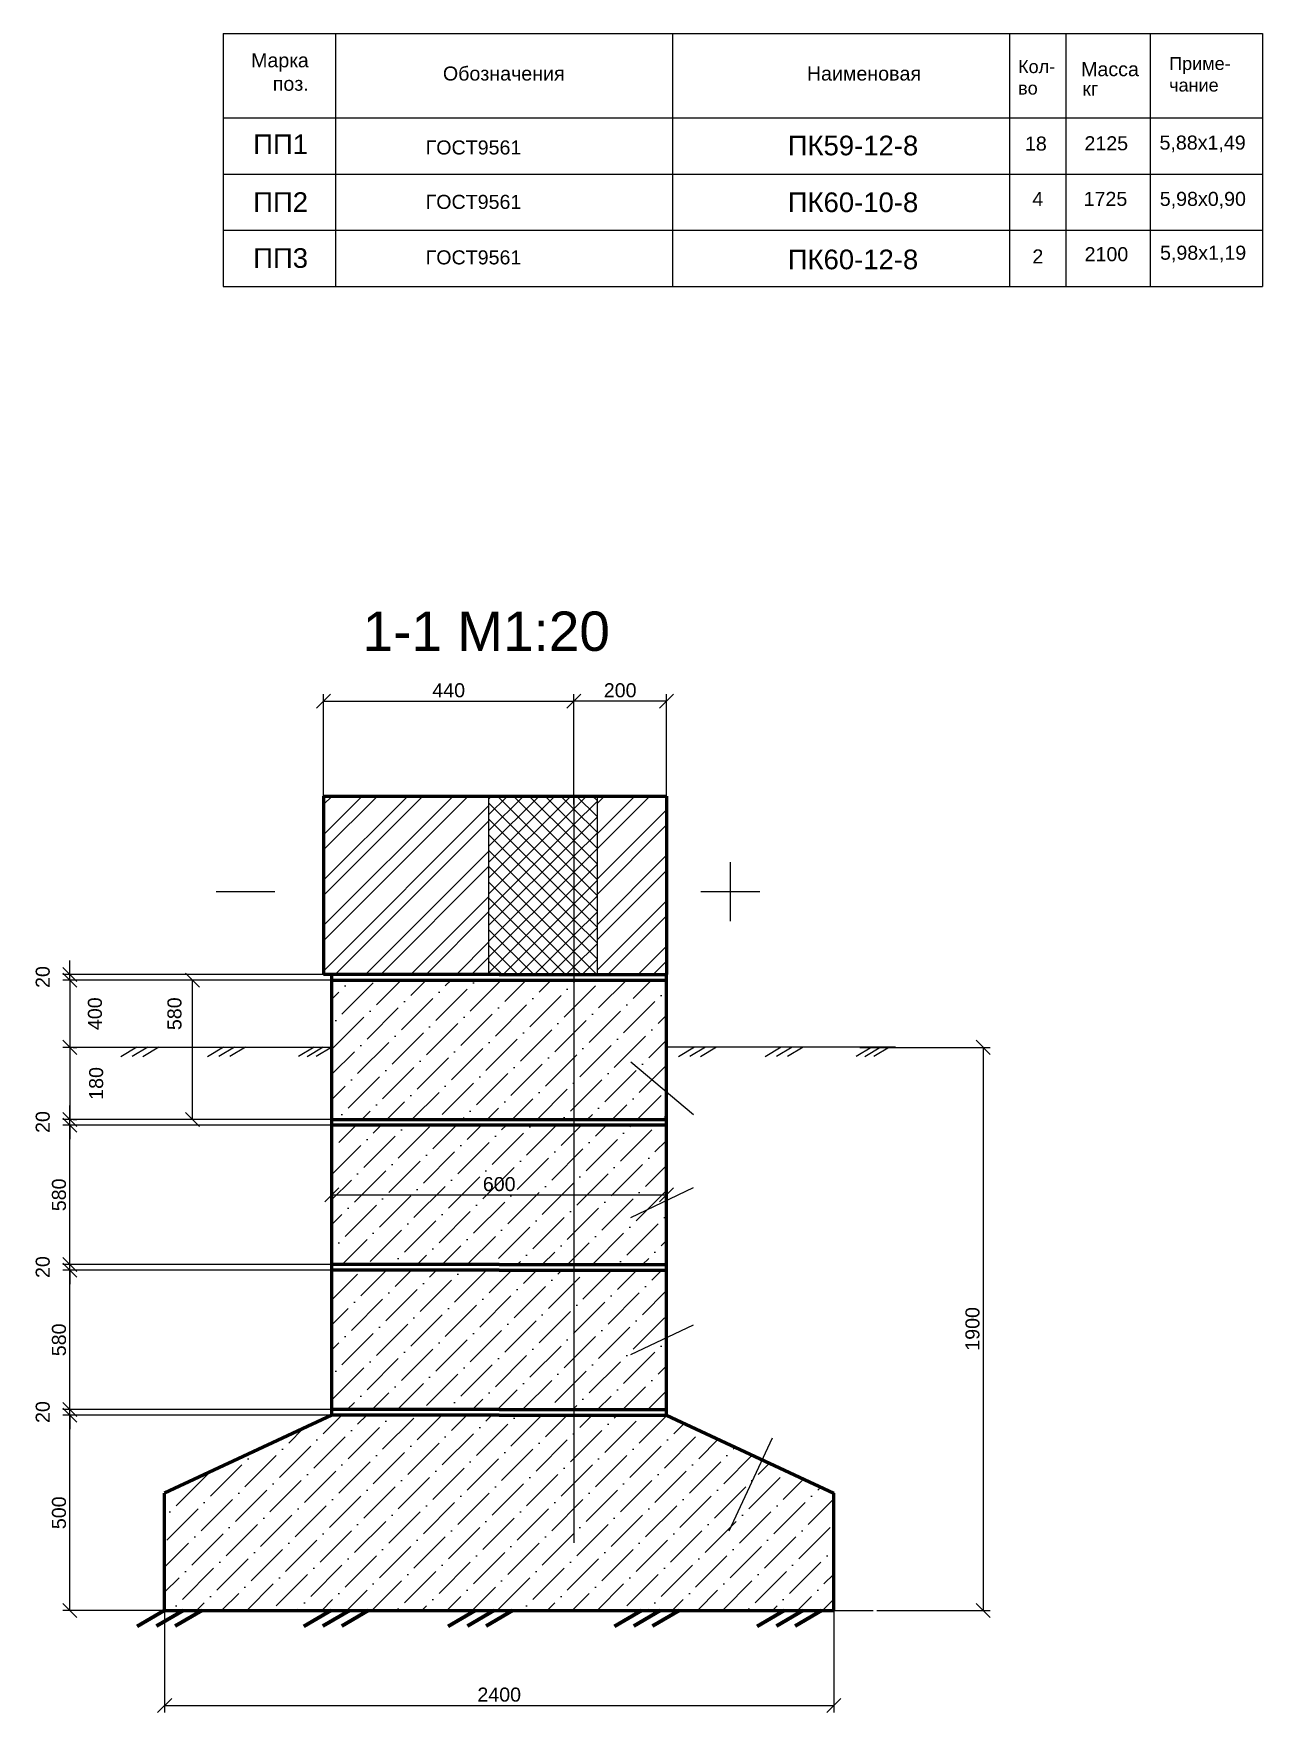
# Model space of a CAD drawing. Header units: millimetres. Extents: x -229914 to 856942, y -268655 to 87212.
# Drawn here: x 361563 to 383436, y -159876 to -130003 of the extents above; entities that cross this region are included whole.
import ezdxf

# ---------------------------------------------------------------- set-up
doc = ezdxf.new("R2010")
doc.units = ezdxf.units.MM
doc.linetypes.add('DASHDOT_axis', pattern=[24, 20, -1.5, 1, -1.5])
for name, color, linetype, lineweight in [('каменные и деревянные эл', 7, 'Continuous', 60), ('линия земли на разрезе', 7, 'Continuous', 70), ('Ось', 7, 'DASHDOT_axis', 25)]:
    doc.layers.add(name, color=color, linetype=linetype, lineweight=lineweight)
doc.styles.get("Standard").update_dxf_attribs({"font": 'arial.ttf'})
doc.styles.add('Аннотативный', font='arial.ttf')
doc.dimstyles.new('Копия Аннотативный', dxfattribs={"dimscale": 0, "dimtxt": 2.5, "dimasz": 2.5, "dimexe": 1.25, "dimexo": 0.625, "dimtad": 1, "dimtxsty": 'Аннотативный', "dimblk": 'OBLIQUE', "dimcen": 2.5, "dimadec": 0, "dimazin": 0, "dimtfac": 1, "dimtmove": 0, "dimatfit": 3, "dimldrblk": 'OBLIQUE', "dimfxl": 1, "dimarcsym": 0})

# ---------------------------------------------------------------- blocks, each defined once
blk = doc.blocks.new('_Oblique')
at = {"color": 0, "linetype": 'ByBlock', "lineweight": -2}
blk.add_line((-0.5, -0.5), (0.5, 0.5), dxfattribs=at)
blk = doc.blocks.new('*D287')
at = {"color": 0, "lineweight": -2, "transparency": 16777216}
for p, q in [((363896, -157082), (363896, -159876)), ((375806, -157082), (375806, -159876)), ((363896, -159751), (375806, -159751))]:
    blk.add_line(p, q, dxfattribs=at)
at = {"layer": 'Defpoints', "color": 0, "transparency": 16777216}
for p in [(363896, -157019), (375806, -157019), (375806, -159751)]:
    blk.add_point(p, dxfattribs=at)
at = {"color": 0, "lineweight": -2, "transparency": 16777216, "xscale": 250, "yscale": 250, "zscale": 250, "rotation": 180}
blk.add_blockref('_Oblique', (363896, -159751), dxfattribs=at)
at = {"color": 0, "lineweight": -2, "transparency": 16777216, "xscale": 250, "yscale": 250, "zscale": 250}
blk.add_blockref('_Oblique', (375806, -159751), dxfattribs=at)
at = {"color": 0, "transparency": 16777216, "insert": (369851, -159561), "char_height": 250, "attachment_point": 5, "style": 'Аннотативный'}
blk.add_mtext('2400', dxfattribs=at)
blk = doc.blocks.new('*D288')
at = {"color": 0, "lineweight": -2, "transparency": 16777216}
for p, q in [((363833, -154587), (362081, -154587)), ((362206, -158061), (362206, -154587)), ((363833, -158061), (362081, -158061))]:
    blk.add_line(p, q, dxfattribs=at)
at = {"layer": 'Defpoints', "color": 0, "transparency": 16777216}
for p in [(362206, -154587), (363896, -154587), (363896, -158061)]:
    blk.add_point(p, dxfattribs=at)
at = {"color": 0, "lineweight": -2, "transparency": 16777216, "xscale": 250, "yscale": 250, "zscale": 250}
for p, rotation in [((362206, -154587), 90), ((362206, -158061), 270)]:
    blk.add_blockref('_Oblique', p, dxfattribs=dict(at, rotation=rotation))
at = {"color": 0, "transparency": 16777216, "insert": (362016, -156324), "char_height": 250, "attachment_point": 5, "rotation": 90, "style": 'Аннотативный'}
blk.add_mtext('500', dxfattribs=at)
blk = doc.blocks.new('*D289')
at = {"color": 0, "lineweight": -2, "transparency": 16777216}
for p, q in [((362206, -154488), (362206, -154238)), ((367022, -154488), (362081, -154488)), ((367022, -154587), (362081, -154587)), ((362206, -154587), (362206, -154488)), ((362206, -154587), (362206, -154837))]:
    blk.add_line(p, q, dxfattribs=at)
at = {"layer": 'Defpoints', "color": 0, "transparency": 16777216}
for p in [(362206, -154488), (367085, -154488), (367085, -154587)]:
    blk.add_point(p, dxfattribs=at)
at = {"color": 0, "lineweight": -2, "transparency": 16777216, "xscale": 250, "yscale": 250, "zscale": 250}
for p, rotation in [((362206, -154488), 270), ((362206, -154587), 90)]:
    blk.add_blockref('_Oblique', p, dxfattribs=dict(at, rotation=rotation))
at = {"color": 0, "transparency": 16777216, "insert": (361727, -154532), "char_height": 250, "attachment_point": 5, "rotation": 90, "style": 'Аннотативный'}
blk.add_mtext('20', dxfattribs=at)
blk = doc.blocks.new('*D290')
at = {"color": 0, "lineweight": -2, "transparency": 16777216}
for p, q in [((362206, -151907), (362206, -151657)), ((367022, -151907), (362081, -151907)), ((367022, -152007), (362081, -152007)), ((362206, -152007), (362206, -151907)), ((362206, -152007), (362206, -152257))]:
    blk.add_line(p, q, dxfattribs=at)
at = {"layer": 'Defpoints', "color": 0, "transparency": 16777216}
for p in [(362206, -151907), (367085, -151907), (367085, -152007)]:
    blk.add_point(p, dxfattribs=at)
at = {"color": 0, "lineweight": -2, "transparency": 16777216, "xscale": 250, "yscale": 250, "zscale": 250}
for p, rotation in [((362206, -151907), 270), ((362206, -152007), 90)]:
    blk.add_blockref('_Oblique', p, dxfattribs=dict(at, rotation=rotation))
at = {"color": 0, "transparency": 16777216, "insert": (361727, -151952), "char_height": 250, "attachment_point": 5, "rotation": 90, "style": 'Аннотативный'}
blk.add_mtext('20', dxfattribs=at)
blk = doc.blocks.new('*D291')
at = {"color": 0, "lineweight": -2, "transparency": 16777216}
for p, q in [((367022, -149327), (362081, -149327)), ((362206, -149327), (362206, -149077)), ((362206, -149426), (362206, -149327)), ((367022, -149426), (362081, -149426)), ((362206, -149426), (362206, -149676))]:
    blk.add_line(p, q, dxfattribs=at)
at = {"layer": 'Defpoints', "color": 0, "transparency": 16777216}
for p in [(362206, -149327), (367085, -149327), (367085, -149426)]:
    blk.add_point(p, dxfattribs=at)
at = {"color": 0, "lineweight": -2, "transparency": 16777216, "xscale": 250, "yscale": 250, "zscale": 250}
for p, rotation in [((362206, -149327), 270), ((362206, -149426), 90)]:
    blk.add_blockref('_Oblique', p, dxfattribs=dict(at, rotation=rotation))
at = {"color": 0, "transparency": 16777216, "insert": (361727, -149371), "char_height": 250, "attachment_point": 5, "rotation": 90, "style": 'Аннотативный'}
blk.add_mtext('20', dxfattribs=at)
blk = doc.blocks.new('*D292')
at = {"color": 0, "lineweight": -2, "transparency": 16777216}
for p, q in [((362206, -146746), (362206, -146496)), ((366811, -146746), (362081, -146746)), ((367031, -146846), (362081, -146846)), ((362206, -146846), (362206, -146746)), ((362206, -146846), (362206, -147096))]:
    blk.add_line(p, q, dxfattribs=at)
at = {"layer": 'Defpoints', "color": 0, "transparency": 16777216}
for p in [(362206, -146746), (366874, -146746), (367093, -146846)]:
    blk.add_point(p, dxfattribs=at)
at = {"color": 0, "lineweight": -2, "transparency": 16777216, "xscale": 250, "yscale": 250, "zscale": 250}
for p, rotation in [((362206, -146746), 270), ((362206, -146846), 90)]:
    blk.add_blockref('_Oblique', p, dxfattribs=dict(at, rotation=rotation))
at = {"color": 0, "transparency": 16777216, "insert": (361727, -146791), "char_height": 250, "attachment_point": 5, "rotation": 90, "style": 'Аннотативный'}
blk.add_mtext('20', dxfattribs=at)
blk = doc.blocks.new('*D293')
at = {"color": 0, "lineweight": -2, "transparency": 16777216}
for p, q in [((366811, -152007), (362081, -152007)), ((362206, -154488), (362206, -152007)), ((366811, -154488), (362081, -154488))]:
    blk.add_line(p, q, dxfattribs=at)
at = {"layer": 'Defpoints', "color": 0, "transparency": 16777216}
for p in [(362206, -152007), (366874, -152007), (366874, -154488)]:
    blk.add_point(p, dxfattribs=at)
at = {"color": 0, "lineweight": -2, "transparency": 16777216, "xscale": 250, "yscale": 250, "zscale": 250}
for p, rotation in [((362206, -152007), 90), ((362206, -154488), 270)]:
    blk.add_blockref('_Oblique', p, dxfattribs=dict(at, rotation=rotation))
at = {"color": 0, "transparency": 16777216, "insert": (362016, -153247), "char_height": 250, "attachment_point": 5, "rotation": 90, "style": 'Аннотативный'}
blk.add_mtext('580', dxfattribs=at)
blk = doc.blocks.new('*D294')
at = {"color": 0, "lineweight": -2, "transparency": 16777216}
for p, q in [((366811, -149426), (362081, -149426)), ((362206, -151907), (362206, -149426)), ((366811, -151907), (362081, -151907))]:
    blk.add_line(p, q, dxfattribs=at)
at = {"layer": 'Defpoints', "color": 0, "transparency": 16777216}
for p in [(362206, -149426), (366874, -149426), (366874, -151907)]:
    blk.add_point(p, dxfattribs=at)
at = {"color": 0, "lineweight": -2, "transparency": 16777216, "xscale": 250, "yscale": 250, "zscale": 250}
for p, rotation in [((362206, -149426), 90), ((362206, -151907), 270)]:
    blk.add_blockref('_Oblique', p, dxfattribs=dict(at, rotation=rotation))
at = {"color": 0, "transparency": 16777216, "insert": (362016, -150667), "char_height": 250, "attachment_point": 5, "rotation": 90, "style": 'Аннотативный'}
blk.add_mtext('580', dxfattribs=at)
blk = doc.blocks.new('*D295')
at = {"color": 0, "lineweight": -2, "transparency": 16777216}
for p, q in [((366811, -146846), (364269, -146846)), ((364394, -149327), (364394, -146846)), ((366811, -149327), (364269, -149327))]:
    blk.add_line(p, q, dxfattribs=at)
at = {"layer": 'Defpoints', "color": 0, "transparency": 16777216}
for p in [(364394, -146846), (366874, -146846), (366874, -149327)]:
    blk.add_point(p, dxfattribs=at)
at = {"color": 0, "lineweight": -2, "transparency": 16777216, "xscale": 250, "yscale": 250, "zscale": 250}
for p, rotation in [((364394, -146846), 90), ((364394, -149327), 270)]:
    blk.add_blockref('_Oblique', p, dxfattribs=dict(at, rotation=rotation))
at = {"color": 0, "transparency": 16777216, "insert": (364072, -147444), "char_height": 250, "attachment_point": 5, "rotation": 90, "style": 'Аннотативный'}
blk.add_mtext('580', dxfattribs=at)
blk = doc.blocks.new('*D296')
at = {"color": 0, "lineweight": -2, "transparency": 16777216}
for p, q in [((366811, -146846), (362081, -146846)), ((362206, -146846), (362206, -148042)), ((366810, -148042), (362081, -148042))]:
    blk.add_line(p, q, dxfattribs=at)
at = {"layer": 'Defpoints', "color": 0, "transparency": 16777216}
for p in [(366874, -146846), (362206, -148042), (366873, -148042)]:
    blk.add_point(p, dxfattribs=at)
at = {"color": 0, "lineweight": -2, "transparency": 16777216, "xscale": 250, "yscale": 250, "zscale": 250}
for p, rotation in [((362206, -146846), 90), ((362206, -148042), 270)]:
    blk.add_blockref('_Oblique', p, dxfattribs=dict(at, rotation=rotation))
at = {"color": 0, "transparency": 16777216, "insert": (362656, -147444), "char_height": 250, "attachment_point": 5, "rotation": 90, "style": 'Аннотативный'}
blk.add_mtext('400', dxfattribs=at)
blk = doc.blocks.new('*D297')
at = {"color": 0, "lineweight": -2, "transparency": 16777216}
for p, q in [((362206, -148042), (362206, -149327)), ((362268, -148042), (362331, -148042)), ((362268, -149327), (362331, -149327))]:
    blk.add_line(p, q, dxfattribs=at)
at = {"layer": 'Defpoints', "color": 0, "transparency": 16777216}
for p in [(362206, -148042), (362206, -149327), (362206, -149327)]:
    blk.add_point(p, dxfattribs=at)
at = {"color": 0, "lineweight": -2, "transparency": 16777216, "xscale": 250, "yscale": 250, "zscale": 250}
for p, rotation in [((362206, -148042), 90), ((362206, -149327), 270)]:
    blk.add_blockref('_Oblique', p, dxfattribs=dict(at, rotation=rotation))
at = {"color": 0, "transparency": 16777216, "insert": (362678, -148684), "char_height": 250, "attachment_point": 5, "rotation": 90, "style": 'Аннотативный'}
blk.add_mtext('180', dxfattribs=at)
blk = doc.blocks.new('*D298')
at = {"color": 0, "lineweight": -2, "transparency": 16777216}
for p, q in [((366874, -150643), (366874, -150542)), ((372829, -150643), (372829, -150542)), ((366874, -150667), (372829, -150667))]:
    blk.add_line(p, q, dxfattribs=at)
at = {"layer": 'Defpoints', "color": 0, "transparency": 16777216}
for p in [(366874, -150706), (372829, -150667), (372829, -150706)]:
    blk.add_point(p, dxfattribs=at)
at = {"color": 0, "lineweight": -2, "transparency": 16777216, "xscale": 250, "yscale": 250, "zscale": 250, "rotation": 180}
blk.add_blockref('_Oblique', (366874, -150667), dxfattribs=at)
at = {"color": 0, "lineweight": -2, "transparency": 16777216, "xscale": 250, "yscale": 250, "zscale": 250}
blk.add_blockref('_Oblique', (372829, -150667), dxfattribs=at)
at = {"color": 0, "transparency": 16777216, "insert": (369851, -150477), "char_height": 250, "attachment_point": 5, "style": 'Аннотативный'}
blk.add_mtext('600', dxfattribs=at)
blk = doc.blocks.new('*D299')
at = {"color": 0, "lineweight": -2, "transparency": 16777216}
for p, q in [((366725, -143719), (366725, -141755)), ((366725, -141880), (371179, -141880)), ((371179, -143719), (371179, -141755))]:
    blk.add_line(p, q, dxfattribs=at)
at = {"layer": 'Defpoints', "color": 0, "transparency": 16777216}
for p in [(371179, -141880), (366725, -143781), (371179, -143781)]:
    blk.add_point(p, dxfattribs=at)
at = {"color": 0, "lineweight": -2, "transparency": 16777216, "xscale": 250, "yscale": 250, "zscale": 250, "rotation": 180}
blk.add_blockref('_Oblique', (366725, -141880), dxfattribs=at)
at = {"color": 0, "lineweight": -2, "transparency": 16777216, "xscale": 250, "yscale": 250, "zscale": 250}
blk.add_blockref('_Oblique', (371179, -141880), dxfattribs=at)
at = {"color": 0, "transparency": 16777216, "insert": (368952, -141690), "char_height": 250, "attachment_point": 5, "style": 'Аннотативный'}
blk.add_mtext('440', dxfattribs=at)
blk = doc.blocks.new('*D300')
at = {"color": 0, "lineweight": -2, "transparency": 16777216}
for p, q in [((371179, -143508), (371179, -141755)), ((372829, -141880), (371179, -141880)), ((372829, -143719), (372829, -141755))]:
    blk.add_line(p, q, dxfattribs=at)
at = {"layer": 'Defpoints', "color": 0, "transparency": 16777216}
for p in [(371179, -141880), (371179, -143570), (372829, -143781)]:
    blk.add_point(p, dxfattribs=at)
at = {"color": 0, "lineweight": -2, "transparency": 16777216, "xscale": 250, "yscale": 250, "zscale": 250, "rotation": 180}
blk.add_blockref('_Oblique', (371179, -141880), dxfattribs=at)
at = {"color": 0, "lineweight": -2, "transparency": 16777216, "xscale": 250, "yscale": 250, "zscale": 250}
blk.add_blockref('_Oblique', (372829, -141880), dxfattribs=at)
at = {"color": 0, "transparency": 16777216, "insert": (372004, -141690), "char_height": 250, "attachment_point": 5, "style": 'Аннотативный'}
blk.add_mtext('200', dxfattribs=at)
blk = doc.blocks.new('*D363')
at = {"color": 0, "lineweight": -2, "transparency": 16777216}
for p, q in [((376270, -148042), (378591, -148042)), ((378466, -148042), (378466, -158061)), ((376570, -158061), (378591, -158061))]:
    blk.add_line(p, q, dxfattribs=at)
at = {"layer": 'Defpoints', "color": 0, "transparency": 16777216}
for p in [(376207, -148042), (376507, -158061), (378466, -158061)]:
    blk.add_point(p, dxfattribs=at)
at = {"color": 0, "lineweight": -2, "transparency": 16777216, "xscale": 250, "yscale": 250, "zscale": 250}
for p, rotation in [((378466, -148042), 90), ((378466, -158061), 270)]:
    blk.add_blockref('_Oblique', p, dxfattribs=dict(at, rotation=rotation))
at = {"color": 0, "transparency": 16777216, "insert": (378276, -153052), "char_height": 250, "attachment_point": 5, "rotation": 90, "style": 'Аннотативный'}
blk.add_mtext('1900', dxfattribs=at)

msp = doc.modelspace()

# ---------------------------------------------------------------- hatches: boundary and pattern name
h = msp.add_hatch()
h.set_pattern_fill('ANSI32', color=256, scale=60.022)
h.paths.add_polyline_path([(369662.76809, -143570.11521), (366724.64503, -143570.11521), (366724.64503, -146746.25017), (369662.76809, -146746.25017)])
h.paths.add_polyline_path([(371592.12447, -146746.25017), (372828.77941, -146746.25017), (372828.77941, -143570.11521), (371592.12447, -143570.11521)])
h = msp.add_hatch()
h.set_pattern_fill('ANSI37', color=256, scale=62.6726)
h.paths.add_polyline_path([(369662.76809, -146746.25017), (369851.15288, -146746.25017), (371179.09714, -146746.25017), (371179.09714, -143570.11521), (369662.76809, -143570.11521)])
h = msp.add_hatch()
h.set_pattern_fill('ANSI37', color=256, scale=62.6726)
h.paths.add_polyline_path([(371179.09714, -146746.25017), (371592.12447, -146746.25017), (371592.12447, -143570.11521), (371179.09714, -143570.11521)])
at = {"lineweight": 25}
h = msp.add_hatch(dxfattribs=at)
h.set_pattern_fill('ANSI36', color=256, scale=99.254218)
h.set_pattern_definition([(45, (-59894.23, -238367.53), (167.12406, 612.7882), [787.83035, -157.56607, 0, -157.56607])])
h.paths.add_polyline_path([(372828.77941, -146845.50439), (369851.15288, -146845.50439), (366873.52636, -146845.50439), (366873.52636, -149326.85983), (369851.15288, -149326.85983), (372828.77941, -149326.85983)])
h.paths.add_polyline_path([(372828.77941, -149426.11404), (369851.15288, -149426.11404), (366873.52636, -149426.11404), (366873.52636, -151907.46948), (369851.15288, -151907.46948), (372828.77941, -151907.46948)])
h.paths.add_polyline_path([(372828.77941, -152006.7237), (369851.15288, -152006.7237), (366873.52636, -152006.7237), (366873.52636, -154488.07914), (369851.15288, -154488.07914), (372828.77941, -154488.07914)])
h.paths.add_polyline_path([(375806.40593, -155976.8924), (372828.77941, -154587.33336), (369851.15288, -154587.33336), (366873.52636, -154587.33336), (363895.89983, -155976.8924), (363895.89983, -158061.23097), (375806.40593, -158061.23097)])

# ---------------------------------------------------------------- linework, layer by layer
for p, q in [((364935.98217, -130003.23177), (364935.98217, -134503.23177)), ((364935.98217, -130003.23177), (383435.98217, -130003.23177)), ((366935.98217, -130003.23177), (366935.98217, -134503.23177)), ((372935.98217, -130003.23177), (372935.98217, -134503.23177)), ((378935.98217, -130003.23177), (378935.98217, -134503.23177)), ((379935.98217, -130003.23177), (379935.98217, -134503.23177)), ((381435.98217, -130003.23177), (381435.98217, -134503.23177)), ((383435.98217, -130003.23177), (383435.98217, -134503.23177)), ((364935.98217, -131503.23177), (383435.98217, -131503.23177)), ((364935.98217, -132503.23177), (383435.98217, -132503.23177)), ((364935.98217, -133503.23177), (383435.98217, -133503.23177)), ((364935.98217, -134503.23177), (383435.98217, -134503.23177)), ((369662.76809, -143570.11521), (369662.76809, -146746.25017)), ((371592.12447, -143570.11521), (371592.12447, -146746.25017)), ((373965.65117, -145797.75619), (373965.65117, -144749.81805)), ((365858.91668, -145273.78712), (364810.43295, -145273.78712)), ((374489.89303, -145273.78712), (373441.4093, -145273.78712))]:
    msp.add_line(p, q)
at = {"lineweight": 60}
for p, q in [((369851.15288, -146746.25017), (372828.77941, -146746.25017)), ((369851.15288, -154488.07914), (372828.77941, -154488.07914)), ((369851.15288, -154587.33336), (372828.77941, -154587.33336))]:
    msp.add_line(p, q, dxfattribs=at)
at = {"lineweight": 25}
for p, q in [((362903.35765, -148041.81563), (366873.52636, -148041.81563)), ((363401.09983, -148041.81563), (363115.29896, -148209.98814)), ((363596.81274, -148041.81563), (363316.89153, -148206.52841)), ((363791.15495, -148041.81563), (363506.2752, -148209.98814)), ((364946.114, -148041.81563), (364660.31314, -148209.98814)), ((365141.82692, -148041.81563), (364861.90571, -148206.52841)), ((365337.53983, -148041.81563), (365057.61862, -148206.52841)), ((366557.42689, -148041.81563), (366277.50568, -148206.52841)), ((366718.65423, -148041.81563), (366432.85336, -148209.98814)), ((366872.52837, -148041.81563), (366592.60716, -148206.52841)), ((376902.48038, -148041.81563), (372828.77941, -148041.81563)), ((373326.52158, -148041.81563), (373040.72072, -148209.98814)), ((373522.2345, -148041.81563), (373242.31328, -148206.52841)), ((373716.5767, -148041.81563), (373431.69696, -148209.98814)), ((374871.53576, -148041.81563), (374585.73489, -148209.98814)), ((375067.24867, -148041.81563), (374787.32746, -148206.52841)), ((375262.96159, -148041.81563), (374983.04037, -148206.52841)), ((376482.84865, -148041.81563), (376202.92743, -148206.52841)), ((376644.07598, -148041.81563), (376358.27511, -148209.98814)), ((376797.95013, -148041.81563), (376518.02891, -148206.52841)), ((369851.15288, -154587.33336), (369851.15288, -154587.33336)), ((369851.15288, -154587.33336), (369851.15288, -154587.33336))]:
    msp.add_line(p, q, dxfattribs=at)
at = {"linetype": 'DASHDOT_axis'}
msp.add_lwpolyline([(371179.09714, -143570.11521), (371179.09714, -156861.43634)], dxfattribs=at)
for points in [[(374461.9818, -148041.81563), (374461.9818, -148041.81563)], [(372193.1558, -148299.94341), (373311.46617, -149236.7916)], [(372193.1558, -151070.74029), (373311.46617, -150538.63097)], [(372193.1558, -153509.54311), (373311.46617, -152977.43378)], [(373946.0738, -156647.00096), (374713.79173, -154990.58162)], [(375806.40593, -158061.23097), (376507.11696, -158061.23097)]]:
    msp.add_lwpolyline(points)
at = {"lineweight": 25}
for p in [(366873.52636, -149326.85983), (366873.52636, -149350.19111), (366873.52636, -149350.19111), (366917.92873, -149326.85983), (366944.60257, -149326.85983), (366992.59891, -149326.85983), (367333.65131, -149426.11404), (367728.7773, -149426.11404), (368179.33561, -149426.11404), (368641.78326, -149426.11404), (369082.34241, -149426.11404), (369653.85693, -149426.11404), (370063.65512, -149426.11404), (370498.05891, -149426.11404), (370913.39182, -149426.11404), (371344.01528, -149426.11404), (371835.63347, -149426.11404), (372315.16309, -149426.11404), (372789.82977, -149426.11404)]:
    msp.add_point(p, dxfattribs=at)
at = {"layer": 'каменные и деревянные эл'}
for p, q in [((366724.64503, -143570.11521), (366724.64503, -146746.25017)), ((366724.64503, -143570.11521), (372828.77941, -143570.11521)), ((372828.77941, -143570.11521), (372828.77941, -146746.25017)), ((369851.15288, -146746.25017), (366724.64503, -146746.25017)), ((366873.52636, -154587.33336), (366873.52636, -146746.25017)), ((366873.52636, -146845.50439), (372828.77941, -146845.50439)), ((372828.77941, -154587.33336), (372828.77941, -146746.25017)), ((369851.15288, -151907.46948), (366873.52636, -151907.46948)), ((369851.15288, -152006.7237), (366873.52636, -152006.7237)), ((369851.15288, -151907.46948), (372828.77941, -151907.46948)), ((369851.15288, -152006.7237), (372828.77941, -152006.7237)), ((369851.15288, -154488.07914), (366873.52636, -154488.07914)), ((369851.15288, -154587.33336), (366873.52636, -154587.33336))]:
    msp.add_line(p, q, dxfattribs=at)
at = {"layer": 'каменные и деревянные эл', "lineweight": 60}
for p, q in [((366873.52636, -154587.33336), (363895.89983, -155976.8924)), ((372828.77941, -154587.33336), (375806.40593, -155976.8924)), ((363895.89983, -158061.23097), (363895.89983, -155976.8924)), ((375806.40593, -158061.23097), (375806.40593, -155976.8924)), ((363895.89983, -158061.23097), (375806.40593, -158061.23097))]:
    msp.add_line(p, q, dxfattribs=at)
at = {"layer": 'каменные и деревянные эл'}
for points in [[(366873.52636, -149326.85983), (369851.15288, -149326.85983), (372828.77941, -149326.85983)], [(372828.77941, -149426.11404), (369851.15288, -149426.11404), (366873.52636, -149426.11404)]]:
    msp.add_lwpolyline(points, dxfattribs=at)
at = {"layer": 'линия земли на разрезе', "lineweight": -2}
msp.add_line((363895.89983, -158061.23097), (362205.67701, -158061.23097), dxfattribs=at)
at = {"layer": 'линия земли на разрезе'}
for p, q in [((363895.89983, -158061.23097), (363409.20298, -158347.61579)), ((364229.18384, -158061.23097), (363752.49959, -158341.72412)), ((364562.46785, -158061.23097), (364085.78359, -158341.72412)), ((366857.45047, -158061.23097), (366370.75363, -158347.61579)), ((367190.73448, -158061.23097), (366714.05023, -158341.72412)), ((367524.01849, -158061.23097), (367047.33424, -158341.72412)), ((369429.4016, -158061.23097), (368942.70475, -158347.61579)), ((369762.68561, -158061.23097), (369286.00135, -158341.72412)), ((370095.96961, -158061.23097), (369619.28536, -158341.72412)), ((372390.95224, -158061.23097), (371904.25539, -158347.61579)), ((372724.23625, -158061.23097), (372247.552, -158341.72412)), ((373057.52026, -158061.23097), (372580.83601, -158341.72412)), ((374927.23026, -158061.23097), (374440.53342, -158347.61579)), ((375260.51427, -158061.23097), (374783.83002, -158341.72412)), ((375593.79828, -158061.23097), (375117.11403, -158341.72412))]:
    msp.add_line(p, q, dxfattribs=at)

# ---------------------------------------------------------------- texts
at = {"lineweight": 25}
for s, width, gutter_width, heights, insert, char_height, attachment_point in [('Марка поз.', 1010.3519049, 1250, [0], (366460.99179, -130353.67233), 250, 3), ('\\pxql,tD,3;Кол-\\Pво', 861.4785405, 1250, [0], (379948.13079, -130475.63329), 230, 3), ('Масса', 110.1427955, 1250, [0], (381237.09056, -130511.35189), 250, 3), ('\\pxql,tD,3;Приме-\\Pчание', 861.4785405, 1250, [0], (382636.80336, -130421.20943), 230, 3), ('Обозначения', 110.1427955, 1250, [0], (371015.13147, -130588.85147), 250, 3), ('\\pxa0.66667,sm1.07917;Наименовая', 250, 1250, [598.99278], (377359.43058, -130588.85147), 250, 3), ('\\pxa0.66667,sm1.07917;кг', 110.1427955, 1250, [0], (380511.05692, -130860.54708), 250, 3), ('ГОСТ9561', 1608.5047009, 1250, [0], (370244.63701, -131904.67595), 250, 3), ('18', 110.1427955, 1250, [0], (379597.82695, -131835.33881), 250, 3), ('2125', 110.1427955, 1250, [0], (381044.51778, -131829.91173), 250, 3), ('5,88x1,49', 110.1427955, 1250, [0], (383138.349, -131817.94536), 250, 3), ('ГОСТ9561', 1686.0109654, 1250, [0], (370244.63701, -132872.75314), 250, 3), ('4', 110.1427955, 1250, [0], (379535.38738, -132819.56034), 250, 3), ('1725', 110.1427955, 1250, [0], (381030.2433, -132819.56034), 250, 3), ('5,98x0,90', 110.1427955, 1250, [0], (383142.55786, -132819.56034), 250, 3), ('2100', 110.1427955, 1250, [0], (381047.62072, -133803.50635), 250, 3), ('5,98x1,19', 110.1427955, 1250, [0], (383146.90954, -133777.40209), 250, 3), ('ГОСТ9561', 1614.9632511, 1250, [0], (370244.63701, -133860.19189), 250, 3), ('2', 110.1427955, 1250, [0], (379535.38738, -133843.79148), 250, 3), ('1-1 М1:20', 4527.8091782, 21.12779, [0], (367418.961, -140287.07789), 700, 1)]:
    msp.add_mtext_dynamic_manual_height_columns(s, width=width, gutter_width=gutter_width, heights=heights, dxfattribs=dict(at, insert=insert, char_height=char_height, attachment_point=attachment_point))
at = {"layer": 'Ось', "linetype": 'ByBlock', "char_height": 350, "attachment_point": 1}
for s, insert in [('ПП1', (365472.92316, -131798.70246)), ('ПК59-12-8', (374988.04115, -131819.60538)), ('ПП2', (365472.92316, -132826.33578)), ('ПК60-10-8', (374988.04115, -132829.93312)), ('ПП3', (365472.92316, -133822.05471)), ('ПК60-12-8', (374988.04115, -133847.22833))]:
    msp.add_mtext_dynamic_manual_height_columns(s, width=600, gutter_width=12.5, heights=[0], dxfattribs=dict(at, insert=insert))

# ---------------------------------------------------------------- dimensions: what is measured, and where the dimension line sits
for base, p1, p2, text, picture, middle in [((371179.09714, -141879.89239), (366724.64503, -143781.39306), (371179.09714, -143781.39306), '440', '*D299', (368951.87108, -141689.74914)), ((371179.09714, -141879.89239), (372828.77941, -143781.39306), (371179.09714, -143570.11521), '200', '*D300', (372003.93827, -141689.74914)), ((372828.77941, -150666.79176), (366873.52636, -150705.5516), (372828.77941, -150705.5516), '600', '*D298', (369851.15288, -150476.64852)), ((375806.40593, -159751.45379), (363895.89983, -157019.06169), (375806.40593, -157019.06169), '2400', '*D287', (369851.15288, -159561.31054))]:
    dim = msp.add_linear_dim(base=base, p1=p1, p2=p2, text=text, dimstyle='Копия Аннотативный')
    dim.commit()
    dim.dimension.update_dxf_attribs({"geometry": picture, "text_midpoint": middle})
for base, p1, p2, text, picture, middle in [((362205.67701, -146746.25017), (367093.25532, -146845.50439), (366873.52636, -146746.25017), '20', '*D292', (361726.92147, -146790.64542)), ((362205.67701, -148041.81563), (366873.52636, -146845.50439), (366872.52837, -148041.81563), '400', '*D296', (362655.95829, -147443.66001)), ((364393.6362, -146845.50439), (366873.52636, -149326.85983), (366873.52636, -146845.50439), '580', '*D295', (364072.25175, -147443.62701)), ((362205.67701, -149326.85983), (362205.67701, -148041.81563), (362205.67701, -149326.85983), '180', '*D297', (362677.90137, -148684.33773)), ((362205.67701, -149326.85983), (367084.80421, -149426.11404), (367084.80421, -149326.85983), '20', '*D291', (361726.92147, -149371.25507)), ((362205.67701, -151907.46948), (367084.80421, -152006.7237), (367084.80421, -151907.46948), '20', '*D290', (361726.92147, -151951.86473)), ((362205.67701, -154488.07914), (367084.80421, -154587.33336), (367084.80421, -154488.07914), '20', '*D289', (361726.92147, -154532.47439))]:
    dim = msp.add_linear_dim(base=base, p1=p1, p2=p2, angle=90, text=text, dimstyle='Копия Аннотативный', override={"dimtmove": 2})
    dim.commit()
    dim.dimension.update_dxf_attribs({"geometry": picture, "text_midpoint": middle, "dimtype": 160})
for base, p1, p2, text, picture, middle in [((378466.37916, -158061.23097), (376207.07335, -148041.81563), (376507.11696, -158061.23097), '1900', '*D363', (378276.23591, -153051.5233)), ((362205.67701, -149426.11404), (366873.52636, -151907.46948), (366873.52636, -149426.11404), '580', '*D294', (362015.53376, -150666.79176)), ((362205.67701, -152006.7237), (366873.52636, -154488.07914), (366873.52636, -152006.7237), '580', '*D293', (362015.53376, -153247.40142)), ((362205.67701, -154587.33336), (363895.89983, -158061.23097), (363895.89983, -154587.33336), '500', '*D288', (362015.53376, -156324.28216))]:
    dim = msp.add_linear_dim(base=base, p1=p1, p2=p2, angle=90, text=text, dimstyle='Копия Аннотативный')
    dim.commit()
    dim.dimension.update_dxf_attribs({"geometry": picture, "text_midpoint": middle})

doc.saveas('drawing.dxf')
